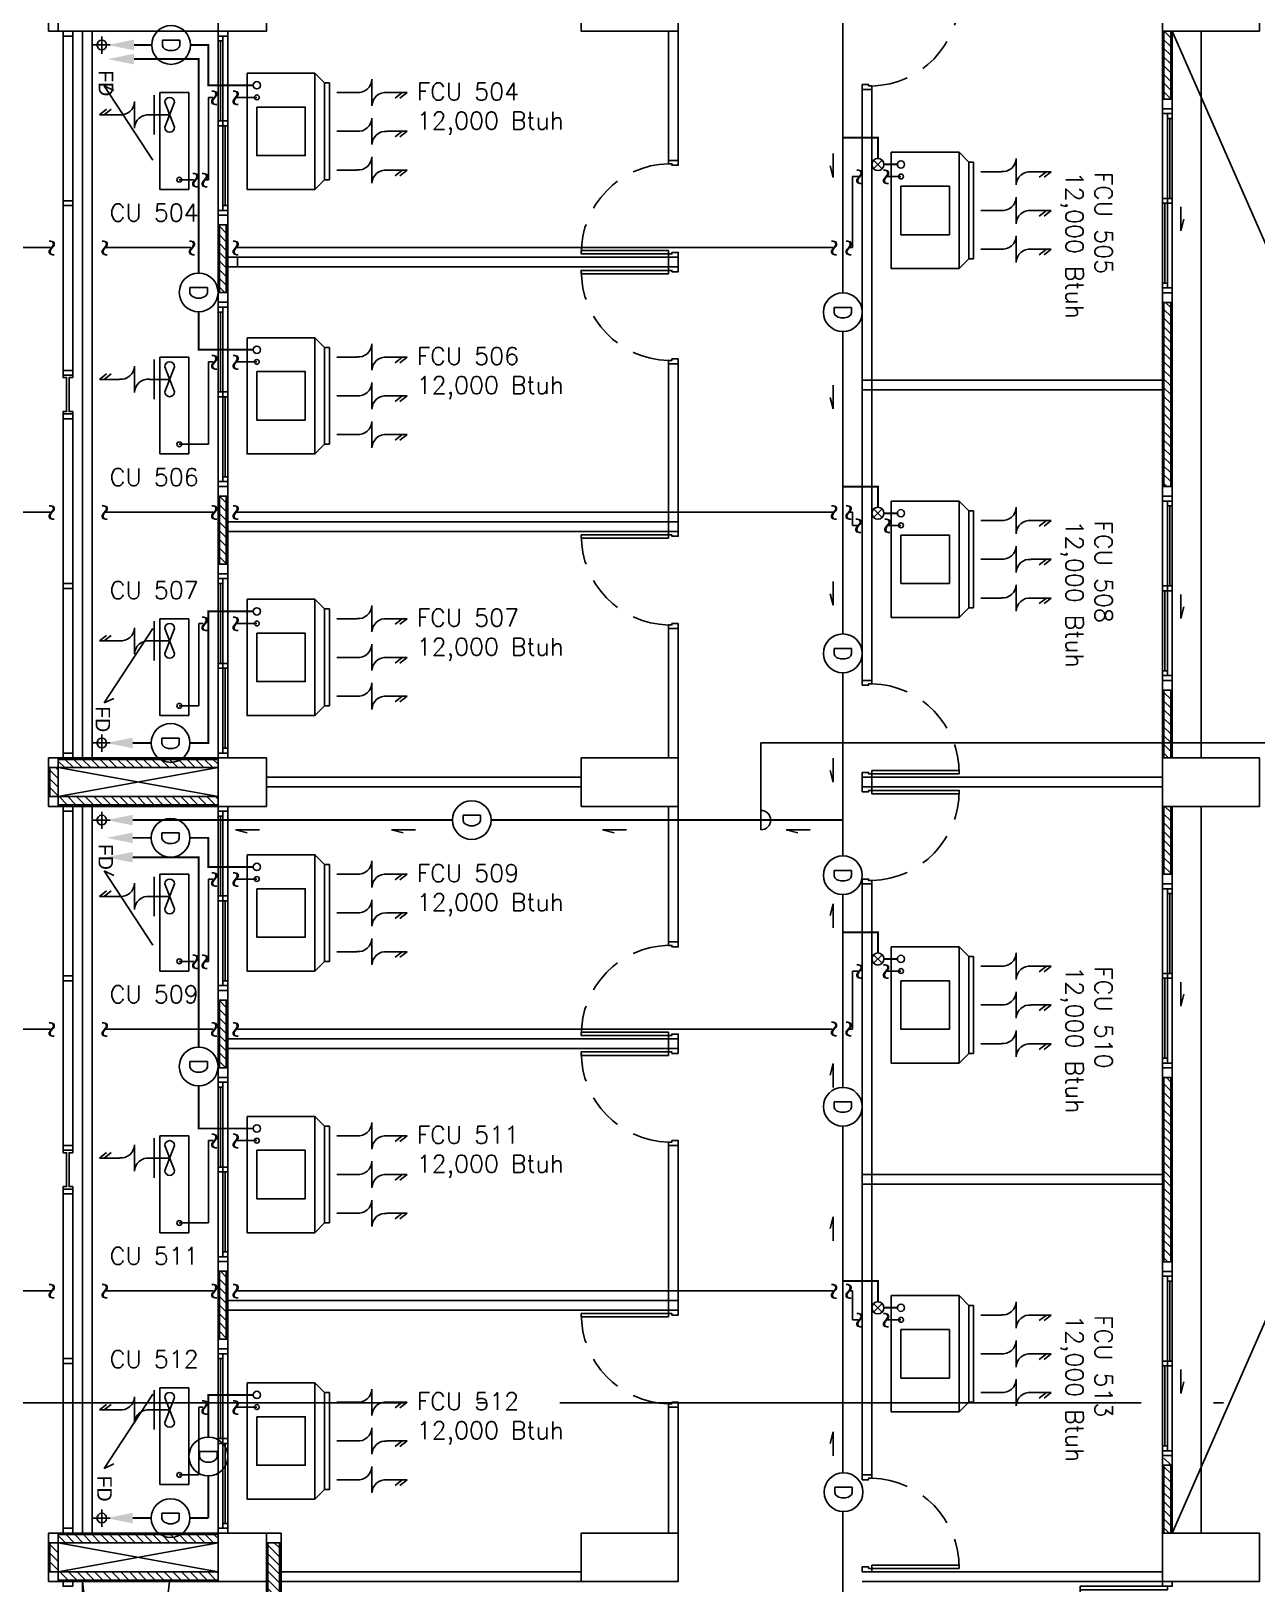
# Model space of a CAD drawing. Header units: millimetres. Extents: x -398 to 816, y -1 to 208.
# Drawn here: x 513 to 525.65, y 144.31 to 160.34 of the extents above; entities that cross this region are included whole.
import ezdxf
from ezdxf.enums import TextEntityAlignment as Align

# ---------------------------------------------------------------- set-up
doc = ezdxf.new("R2010")
doc.units = ezdxf.units.MM
doc.linetypes.add('ACAD_ISO04W100', pattern=[30, 24, -3, 0, -3])
doc.linetypes.add('DASHED', pattern=[0.75, 0.5, -0.25])
for name, color, linetype in [('AA_Column', 5, 'Continuous'), ('AA_Door', 3, 'Continuous'), ('AA_FD', 6, 'Continuous'), ('AA_Floor', 31, 'Continuous'), ('AA_Hatch', 8, 'Continuous'), ('AA_Wall', 1, 'Continuous'), ('AA_Window', 4, 'Continuous'), ('AC DRAIN', 240, 'Continuous'), ('AC FCU', 221, 'Continuous'), ('AC LINE', 171, 'Continuous')]:
    doc.layers.add(name, color=color, linetype=linetype)
doc.styles.add('Romand', font='romand.shx')
doc.styles.add('Romans', font='romans.shx')
doc.styles.add('style2', font='vit-s.shx', dxfattribs={"height": 3.2})
pattern_1 = [(315, (23.87015, 1262.65468), (0.0449012806, 0.0449012806), [])]

# ---------------------------------------------------------------- blocks, each defined once
blk = doc.blocks.new('door_90')
at = {"layer": 'AA_Door', "color": 9}
blk.add_lwpolyline([(0.07, 0.1), (0.07, 1), (0.035, 1), (0.035, 0.1)], close=True, dxfattribs=at)
for points in [[(0, 0), (0, 0.1), (0.035, 0.1), (0.035, 0.065), (0.05, 0.065), (0.05, 0), (0, 0)], [(1, 0), (1, 0.1), (0.965, 0.1), (0.965, 0.065), (0.95, 0.065), (0.95, 0), (1, 0)]]:
    blk.add_lwpolyline(points, dxfattribs=at)
at = {"layer": 'AA_Door', "color": 9, "linetype": 'DASHED', "ltscale": 0.75}
blk.add_arc((0.043, 0.077), 0.923, 1.5795, 90.5293, dxfattribs=at)
blk = doc.blocks.new('door_180s')
at = {"layer": 'AA_Door', "color": 9}
for points in [[(-0.1, 1.9), (0, 1.9), (0, 1.85), (-0.1, 1.85)], [(-0.05, 1.815), (0.85, 1.815), (0.85, 1.85), (-0.05, 1.85)], [(-0.05, 0.085), (-0.95, 0.085), (-0.95, 0.05), (-0.05, 0.05)], [(-0.1, 0.05), (0, 0.05), (0, 0), (-0.1, 0)]]:
    blk.add_lwpolyline(points, close=True, dxfattribs=at)
at = {"layer": 'AA_Door', "color": 9, "linetype": 'DASHED', "ltscale": 0.75}
for centre, start, end in [((-0.027, 1.826), 268.4655, 0.5022), ((-0.073, 0.074), 88.4655, 180.5022)]:
    blk.add_arc(centre, 0.877, start, end, dxfattribs=at)
blk = doc.blocks.new('c')
at = {"layer": 'AA_Column', "color": 9}
blk.add_lwpolyline([(0.25, -0.5), (0.25, -0.5), (0.25, 0.5), (-0.25, 0.5), (-0.25, -0.5), (-0.25, -0.5), (-0.25, -0.5), (0.25, -0.5)], close=True, dxfattribs=at)
blk = doc.blocks.new('AC')
at = {"layer": 'AC FCU', "color": 8}
for p, q in [((-0.4, 1.651), (-0.342, 1.578)), ((-0.4, 1.444), (-0.4, 1.651)), ((0, 1.444), (0, 1.651)), ((0, 1.651), (0.058, 1.578)), ((0.4, 1.651), (0.458, 1.578)), ((0.4, 1.444), (0.4, 1.651)), ((-0.4, 1.601), (-0.342, 1.528)), ((0, 1.601), (0.058, 1.528)), ((0.4, 1.601), (0.458, 1.528)), ((-0.264, 1.289), (-0.536, 1.289)), ((0.136, 1.289), (-0.136, 1.289)), ((0.536, 1.289), (0.264, 1.289)), ((-0.4, 1.134), (-0.4, 0.926)), ((0, 1.134), (0, 0.926)), ((0.4, 1.134), (0.4, 0.926))]:
    blk.add_line(p, q, dxfattribs=at)
at = {"layer": 'AC FCU'}
for p, q in [((-0.5, 0.8), (-0.5, 0.85)), ((-0.5, 0.85), (0.5, 0.85)), ((0.5, 0.8), (0.5, 0.85)), ((-0.5, 0.8), (-0.6, 0.7)), ((-0.5, 0.8), (0.5, 0.8)), ((0.5, 0.8), (0.6, 0.7))]:
    blk.add_line(p, q, dxfattribs=at)
blk.add_lwpolyline([(-0.6, 0), (0.6, 0), (0.6, 0.7), (-0.6, 0.7)], close=True, dxfattribs=at)
at = {"layer": 'AC FCU', "color": 8}
blk.add_lwpolyline([(-0.25, 0.1), (-0.25, 0.6), (0.25, 0.6), (0.25, 0.1)], close=True, dxfattribs=at)
at = {"layer": 'AC FCU'}
blk.add_circle((-0.35, 0.1), 0.025, dxfattribs=at)
at = {"layer": 'AC FCU', "color": 8}
for centre, start, end in [((-0.26, 1.429), 173.9498, 268.5513), ((0.14, 1.429), 173.9498, 268.5513), ((0.54, 1.429), 173.9498, 268.5513), ((-0.54, 1.148), 353.9498, 88.5513), ((-0.14, 1.148), 353.9498, 88.5513), ((0.26, 1.148), 353.9498, 88.5513)]:
    blk.add_arc(centre, 0.14, start, end, dxfattribs=at)
blk = doc.blocks.new('ACC1')
at = {"layer": 'AC FCU'}
for p, q in [((0, 0.5), (-0.3, 0.5)), ((-0.3, 0.5), (-0.3, -0.5)), ((0, -0.5), (0, 0.5)), ((-0.3, -0.5), (0, -0.5))]:
    blk.add_line(p, q, dxfattribs=at)
at = {"layer": 'AC FCU', "color": 8}
for p, q in [((-0.925, 0.27), (-0.852, 0.328)), ((-0.875, 0.27), (-0.802, 0.328)), ((-0.562, 0.407), (-0.562, 0.134)), ((-0.36, 0.474), (-0.36, 0.067)), ((-0.718, 0.27), (-0.925, 0.27)), ((-0.407, 0.27), (-0.2, 0.27))]:
    blk.add_line(p, q, dxfattribs=at)
at = {"layer": 'AC FCU'}
blk.add_lwpolyline([(-0.25, 0.4, -1), (-0.15, 0.4), (-0.25, 0.141, 1), (-0.15, 0.141), (-0.25, 0.4)], format="xyb", dxfattribs=at)
blk.add_circle((-0.1, -0.4), 0.025, dxfattribs=at)
at = {"layer": 'AC FCU', "color": 8}
for centre, start, end in [((-0.703, 0.41), 263.9498, 358.5513), ((-0.422, 0.131), 83.9498, 178.5513)]:
    blk.add_arc(centre, 0.14, start, end, dxfattribs=at)
blk = doc.blocks.new('DOWN')
at = {"layer": 'AC DRAIN'}
for p, q in [((-0.044, -0.044), (0.044, 0.044)), ((0.044, -0.044), (-0.044, 0.044))]:
    blk.add_line(p, q, dxfattribs=at)
blk.add_circle((0, 0), 0.0625, dxfattribs=at)
blk = doc.blocks.new('POINT_Drain')
at = {"layer": 'Defpoints'}
blk.add_circle((0, 0), 0.2, dxfattribs=at)
at = {"layer": 'AC DRAIN', "insert": (0, 0), "char_height": 0.18, "width": 0.25231, "attachment_point": 5, "style": 'Romans'}
blk.add_mtext('D', dxfattribs=at)

msp = doc.modelspace()

# ---------------------------------------------------------------- hatches: boundary and pattern name
at = {"layer": 'AA_Hatch'}
h = msp.add_hatch(dxfattribs=at)
h.set_pattern_fill('ANSI31', color=256, scale=0.02, angle=270, style=0)
h.set_pattern_definition(pattern_1)
h.paths.add_polyline_path([(524.691, 159.635), (524.761, 159.635), (524.761, 160.335), (524.691, 160.335)])
h = msp.add_hatch(dxfattribs=at)
h.set_pattern_fill('ANSI31', color=256, scale=0.02, angle=270, style=0)
h.set_pattern_definition(pattern_1)
h.paths.add_polyline_path([(515.011, 157.637), (515.011, 158.335), (514.941, 158.335), (514.941, 157.637)])
h = msp.add_hatch(dxfattribs=at)
h.set_pattern_fill('ANSI31', color=256, scale=0.02, angle=270, style=0)
h.set_pattern_definition(pattern_1)
h.paths.add_polyline_path([(524.761, 157.535), (524.691, 157.535), (524.691, 155.635), (524.761, 155.635)])
h = msp.add_hatch(dxfattribs=at)
h.set_pattern_fill('ANSI31', color=256, scale=0.02, angle=270, style=0)
h.set_pattern_definition(pattern_1)
h.paths.add_polyline_path([(515.011, 155.537), (514.941, 155.537), (514.941, 154.835), (515.011, 154.835)])
h = msp.add_hatch(dxfattribs=at)
h.set_pattern_fill('ANSI31', color=256, scale=0.02, angle=270, style=0)
h.set_pattern_definition(pattern_1)
h.paths.add_polyline_path([(524.761, 152.835), (524.761, 153.535), (524.691, 153.535), (524.691, 152.835)])
h.paths.add_polyline_path([(524.761, 151.635), (524.761, 152.335), (524.691, 152.335), (524.691, 151.635)])
h = msp.add_hatch(dxfattribs=at)
h.set_pattern_fill('ANSI31', color=256, scale=0.02, angle=270, style=0)
h.set_pattern_definition(pattern_1)
h.paths.add_polyline_path([(514.926, 152.735), (514.926, 152.82), (513.276, 152.82), (513.276, 152.735)])
h.paths.add_polyline_path([(514.926, 152.35), (514.926, 152.435), (513.276, 152.435), (513.276, 152.35)])
h.paths.add_polyline_path([(513.276, 152.585), (513.276, 152.735), (513.191, 152.735), (513.191, 152.585)])
h.paths.add_polyline_path([(513.276, 152.435), (513.276, 152.585), (513.191, 152.585), (513.191, 152.435)])
h = msp.add_hatch(dxfattribs=at)
h.set_pattern_fill('ANSI31', color=256, scale=0.02, angle=270, style=0)
h.set_pattern_definition(pattern_1)
h.paths.add_polyline_path([(515.011, 149.637), (515.011, 150.335), (514.941, 150.335), (514.941, 149.637)])
h = msp.add_hatch(dxfattribs=at)
h.set_pattern_fill('ANSI31', color=256, scale=0.02, angle=270, style=0)
h.set_pattern_definition(pattern_1)
h.paths.add_polyline_path([(524.761, 147.635), (524.761, 149.236), (524.691, 149.236), (524.691, 147.635)])
h.paths.add_polyline_path([(524.761, 149.236), (524.761, 149.535), (524.691, 149.535), (524.691, 149.236)])
h = msp.add_hatch(dxfattribs=at)
h.set_pattern_fill('ANSI31', color=256, scale=0.02, angle=270, style=0)
h.set_pattern_definition(pattern_1)
h.paths.add_polyline_path([(514.941, 146.835), (515.011, 146.835), (515.011, 147.537), (514.941, 147.537)])
h = msp.add_hatch(dxfattribs=at)
h.set_pattern_fill('ANSI31', color=256, scale=0.02, angle=270, style=0)
h.set_pattern_definition(pattern_1)
h.paths.add_polyline_path([(524.761, 144.835), (524.761, 145.635), (524.691, 145.635), (524.691, 144.835)])
h = msp.add_hatch(dxfattribs=at)
h.set_pattern_fill('ANSI31', color=256, scale=0.02, angle=270, style=0)
h.set_pattern_definition(pattern_1)
h.paths.add_polyline_path([(514.926, 144.735), (514.926, 144.82), (513.276, 144.82), (513.276, 144.735)])
h.paths.add_polyline_path([(514.926, 144.35), (514.926, 144.435), (513.276, 144.435), (513.276, 144.35)])
h.paths.add_polyline_path([(513.276, 144.435), (513.276, 144.735), (513.191, 144.735), (513.191, 144.435)])
h = msp.add_hatch(dxfattribs=at)
h.set_pattern_fill('ANSI31', color=256, scale=0.02, angle=270, style=0)
h.set_pattern_definition(pattern_1)
h.paths.add_polyline_path([(515.561, 137.935), (515.561, 144.735), (515.441, 144.735), (515.441, 137.935)])
h.paths.add_polyline_path([(515.561, 136.335), (515.561, 136.735), (515.441, 136.735), (515.441, 136.335)])
h.paths.add_polyline_path([(514.926, 136.735), (514.926, 136.82), (513.276, 136.82), (513.276, 136.735)])
h.paths.add_polyline_path([(513.276, 136.435), (513.276, 136.735), (513.191, 136.735), (513.191, 136.435)])

# ---------------------------------------------------------------- linework, layer by layer
at = {"layer": 'AA_Column'}
for points in [[(515.426, 160.835), (515.426, 160.335), (514.926, 160.335), (514.926, 160.835)], [(518.676, 160.835), (518.676, 160.335), (519.676, 160.335), (519.676, 160.835)], [(515.426, 152.835), (515.426, 152.335), (514.926, 152.335), (514.926, 152.835)], [(518.676, 152.835), (518.676, 152.335), (519.676, 152.335), (519.676, 152.835)], [(515.426, 144.835), (515.426, 144.335), (514.926, 144.335), (514.926, 144.835)], [(518.676, 144.835), (518.676, 144.335), (519.676, 144.335), (519.676, 144.835)]]:
    msp.add_lwpolyline(points, close=True, dxfattribs=at)
at = {"layer": 'AA_FD', "color": 6}
for p, q in [((513.726, 160.28), (513.726, 160.102)), ((513.812, 160.193), (513.634, 160.193)), ((513.726, 160.193), (513.726, 160.255)), ((513.726, 160.193), (513.787, 160.193)), ((514.253, 159.003), (513.749, 159.77)), ((513.749, 159.77), (513.85, 159.723)), ((514.253, 154.169), (513.749, 153.402)), ((513.749, 153.402), (513.85, 153.449)), ((513.726, 153.077), (513.726, 152.898)), ((513.812, 152.989), (513.634, 152.989)), ((513.726, 152.989), (513.726, 153.052)), ((513.726, 152.989), (513.787, 152.989)), ((513.726, 152.28), (513.726, 152.102)), ((513.812, 152.193), (513.634, 152.193)), ((513.726, 152.193), (513.726, 152.255)), ((513.726, 152.193), (513.787, 152.193)), ((514.253, 150.903), (513.749, 151.67)), ((513.749, 151.67), (513.85, 151.623)), ((514.253, 146.269), (513.749, 145.502)), ((513.749, 145.502), (513.85, 145.549)), ((513.726, 145.077), (513.726, 144.898)), ((513.726, 144.989), (513.726, 145.052)), ((513.812, 144.989), (513.634, 144.989)), ((513.726, 144.989), (513.787, 144.989))]:
    msp.add_line(p, q, dxfattribs=at)
for centre in [(513.726, 160.193), (513.726, 152.989), (513.726, 152.193), (513.726, 144.989)]:
    msp.add_circle(centre, 0.05, dxfattribs=at)
at = {"layer": 'AA_Floor'}
for p, q in [((513.526, 160.335), (513.526, 152.835)), ((513.526, 152.335), (513.526, 144.835))]:
    msp.add_line(p, q, dxfattribs=at)
at = {"layer": 'AA_Floor', "color": 9}
for p, q in [((513.626, 160.335), (513.626, 152.835)), ((513.626, 152.335), (513.626, 144.835)), ((513.526, 144.335), (513.526, 136.835))]:
    msp.add_line(p, q, dxfattribs=at)
at = {"layer": 'AA_Floor', "color": 8}
for p, q in [((531.576, 160.335), (524.776, 144.835)), ((524.776, 160.335), (531.576, 144.835)), ((525.076, 160.335), (525.076, 152.835)), ((525.076, 152.335), (525.076, 144.835)), ((514.426, 136.82), (513.526, 144.335)), ((514.426, 144.335), (513.526, 136.835))]:
    msp.add_line(p, q, dxfattribs=at)
at = {"layer": 'AA_Wall'}
for p, q in [((514.926, 160.335), (513.276, 160.335)), ((519.576, 160.335), (519.576, 158.967)), ((519.676, 160.335), (519.676, 158.952)), ((524.676, 160.335), (524.676, 159.535)), ((524.776, 160.335), (524.776, 159.535)), ((521.576, 159.785), (521.576, 153.585)), ((521.676, 159.77), (521.676, 153.6)), ((514.926, 158.435), (514.926, 157.537)), ((515.026, 158.435), (515.026, 157.537)), ((519.576, 158.037), (519.576, 157.867)), ((519.676, 158.052), (519.676, 157.852)), ((515.026, 158.002), (519.576, 158.002)), ((515.026, 157.902), (519.576, 157.902)), ((524.676, 157.635), (524.676, 155.535)), ((524.776, 157.635), (524.776, 155.535)), ((519.576, 156.937), (519.576, 155.137)), ((519.676, 156.952), (519.676, 155.122)), ((521.576, 156.735), (524.676, 156.735)), ((521.576, 156.635), (524.676, 156.635)), ((514.926, 155.637), (514.926, 154.735)), ((515.026, 155.637), (515.026, 154.735)), ((515.026, 155.272), (519.676, 155.272)), ((515.026, 155.172), (519.676, 155.172)), ((519.576, 154.207), (519.576, 152.835)), ((519.676, 154.222), (519.676, 152.835)), ((524.676, 153.63), (524.676, 152.835)), ((524.776, 153.635), (524.776, 152.835)), ((514.926, 152.835), (513.276, 152.835)), ((513.176, 152.435), (513.176, 152.735)), ((513.276, 152.435), (513.276, 152.735)), ((514.926, 152.735), (513.276, 152.735)), ((518.676, 152.635), (515.426, 152.635)), ((521.576, 152.685), (521.576, 152.485)), ((524.676, 152.635), (521.576, 152.635)), ((521.676, 152.67), (521.676, 152.5)), ((514.926, 152.435), (513.276, 152.435)), ((518.676, 152.535), (515.426, 152.535)), ((524.676, 152.535), (521.576, 152.535)), ((514.926, 152.335), (513.276, 152.335)), ((519.576, 152.335), (519.576, 150.935)), ((519.676, 152.335), (519.676, 150.935)), ((524.676, 152.335), (524.676, 151.535)), ((524.776, 152.335), (524.776, 151.535)), ((521.576, 151.585), (521.576, 145.385)), ((521.676, 151.57), (521.676, 145.4)), ((514.926, 150.435), (514.926, 149.537)), ((515.026, 150.435), (515.026, 149.537)), ((515.026, 149.935), (519.576, 149.935)), ((519.576, 149.97), (519.576, 149.8)), ((519.676, 149.985), (519.676, 149.785)), ((515.026, 149.835), (519.576, 149.835)), ((524.676, 149.635), (524.676, 147.535)), ((524.776, 149.635), (524.776, 147.535)), ((519.576, 148.87), (519.576, 147.137)), ((519.676, 148.885), (519.676, 147.135)), ((521.576, 148.535), (524.676, 148.535)), ((521.576, 148.435), (524.676, 148.435)), ((514.926, 147.637), (514.926, 146.735)), ((515.026, 147.637), (515.026, 146.735)), ((515.026, 147.235), (519.676, 147.235)), ((515.026, 147.135), (519.676, 147.135)), ((519.576, 146.17), (519.576, 144.835)), ((519.676, 146.185), (519.676, 144.835)), ((524.676, 145.63), (524.676, 144.835)), ((524.776, 145.635), (524.776, 144.835)), ((513.176, 144.435), (513.176, 144.735)), ((514.926, 144.835), (513.276, 144.835)), ((514.926, 144.835), (513.276, 144.835)), ((514.926, 144.835), (513.276, 144.835)), ((513.276, 144.435), (513.276, 144.735)), ((514.926, 144.735), (513.276, 144.735)), ((514.926, 144.735), (513.276, 144.735)), ((514.926, 144.735), (513.276, 144.735)), ((515.426, 144.835), (515.576, 144.835)), ((515.426, 144.835), (515.426, 137.935)), ((515.426, 144.835), (515.426, 137.935)), ((515.576, 144.835), (515.576, 137.935)), ((514.926, 144.435), (513.276, 144.435)), ((518.676, 144.435), (515.576, 144.435)), ((524.676, 144.435), (521.576, 144.435)), ((514.926, 144.335), (513.276, 144.335)), ((518.676, 144.335), (515.576, 144.335)), ((524.676, 144.335), (521.576, 144.335))]:
    msp.add_line(p, q, dxfattribs=at)
at = {"layer": 'AA_Wall', "color": 3}
for p, q in [((513.326, 160.285), (513.326, 156.835)), ((513.426, 160.285), (513.426, 156.835)), ((513.326, 152.885), (513.326, 156.335)), ((513.426, 152.885), (513.426, 156.335)), ((513.326, 152.285), (513.326, 148.835)), ((513.426, 152.285), (513.426, 148.835)), ((513.326, 144.885), (513.326, 148.335)), ((513.426, 144.885), (513.426, 148.335))]:
    msp.add_line(p, q, dxfattribs=at)
at = {"layer": 'AA_Wall', "color": 8}
for p, q in [((524.691, 160.335), (524.691, 159.635)), ((524.761, 160.335), (524.761, 159.635)), ((514.941, 158.335), (514.941, 157.637)), ((515.011, 158.335), (515.011, 157.637)), ((524.691, 157.535), (524.691, 155.635)), ((524.761, 157.535), (524.761, 155.635)), ((514.941, 155.537), (514.941, 154.835)), ((515.011, 155.537), (515.011, 154.835)), ((524.691, 153.535), (524.691, 152.835)), ((524.761, 153.535), (524.761, 152.835)), ((514.926, 152.82), (513.276, 152.82)), ((513.191, 152.435), (513.191, 152.735)), ((514.926, 152.435), (513.276, 152.735)), ((514.926, 152.735), (513.276, 152.435)), ((514.926, 152.35), (513.276, 152.35)), ((524.691, 152.335), (524.691, 151.635)), ((524.761, 152.335), (524.761, 151.635)), ((514.941, 150.335), (514.941, 149.637)), ((515.011, 150.335), (515.011, 149.637)), ((524.691, 149.535), (524.691, 147.635)), ((524.761, 149.535), (524.761, 147.635)), ((514.941, 147.537), (514.941, 146.835)), ((515.011, 147.537), (515.011, 146.835)), ((524.691, 145.535), (524.691, 144.835)), ((524.761, 145.535), (524.761, 144.835)), ((513.191, 144.435), (513.191, 144.735)), ((514.926, 144.82), (513.276, 144.82)), ((514.926, 144.735), (513.276, 144.435)), ((514.926, 144.435), (513.276, 144.735)), ((515.441, 144.735), (515.441, 137.935)), ((515.561, 144.735), (515.561, 137.935)), ((514.926, 144.35), (513.276, 144.35))]:
    msp.add_line(p, q, dxfattribs=at)
at = {"layer": 'AA_Wall', "color": 2}
for p, q in [((513.326, 158.535), (513.426, 158.535)), ((513.326, 154.635), (513.426, 154.635)), ((513.326, 150.535), (513.426, 150.535)), ((513.326, 146.635), (513.426, 146.635))]:
    msp.add_line(p, q, dxfattribs=at)
at = {"layer": 'AA_Wall'}
for points in [[(513.176, 160.335), (513.176, 160.435), (513.276, 160.435), (513.276, 160.335)], [(524.776, 159.635), (524.776, 159.535), (524.676, 159.535), (524.676, 159.635)], [(515.026, 158.435), (515.026, 158.335), (514.926, 158.335), (514.926, 158.435)], [(515.126, 157.902), (515.126, 158.002), (515.026, 158.002), (515.026, 157.902)], [(515.026, 157.537), (515.026, 157.637), (514.926, 157.637), (514.926, 157.537)], [(524.776, 157.635), (524.776, 157.535), (524.676, 157.535), (524.676, 157.635)], [(515.026, 155.637), (515.026, 155.537), (514.926, 155.537), (514.926, 155.637)], [(524.776, 155.635), (524.776, 155.535), (524.676, 155.535), (524.676, 155.635)], [(515.026, 154.835), (515.026, 154.735), (514.926, 154.735), (514.926, 154.835)], [(524.776, 153.635), (524.776, 153.535), (524.676, 153.535), (524.676, 153.635)], [(513.176, 152.735), (513.176, 152.835), (513.276, 152.835), (513.276, 152.735)], [(513.176, 152.335), (513.176, 152.435), (513.276, 152.435), (513.276, 152.335)], [(524.776, 151.635), (524.776, 151.535), (524.676, 151.535), (524.676, 151.635)], [(515.026, 150.435), (515.026, 150.335), (514.926, 150.335), (514.926, 150.435)], [(515.026, 149.637), (515.026, 149.537), (514.926, 149.537), (514.926, 149.637)], [(524.776, 149.635), (524.776, 149.535), (524.676, 149.535), (524.676, 149.635)], [(515.026, 147.637), (515.026, 147.537), (514.926, 147.537), (514.926, 147.637)], [(524.776, 147.635), (524.776, 147.535), (524.676, 147.535), (524.676, 147.635)], [(515.026, 146.835), (515.026, 146.735), (514.926, 146.735), (514.926, 146.835)], [(524.776, 145.635), (524.776, 145.535), (524.676, 145.535), (524.676, 145.635)], [(513.276, 144.835), (513.276, 144.735), (513.176, 144.735), (513.176, 144.835)], [(513.276, 144.835), (513.276, 144.735), (513.176, 144.735), (513.176, 144.835)], [(513.176, 144.735), (513.176, 144.835), (513.276, 144.835), (513.276, 144.735)], [(513.276, 144.835), (513.276, 144.735), (513.176, 144.735), (513.176, 144.835)], [(515.576, 144.835), (515.576, 144.735), (515.426, 144.735), (515.426, 144.835)], [(513.176, 144.335), (513.176, 144.435), (513.276, 144.435), (513.276, 144.335)]]:
    msp.add_lwpolyline(points, close=True, dxfattribs=at)
at = {"layer": 'AA_Window', "color": 8}
for p, q in [((514.926, 160.285), (514.926, 158.43)), ((514.976, 160.285), (514.976, 158.485)), ((515.026, 160.285), (515.026, 158.435)), ((524.676, 159.485), (524.676, 157.63)), ((524.726, 157.685), (524.726, 159.485)), ((524.776, 159.485), (524.776, 157.63)), ((524.726, 158.56), (524.776, 158.56)), ((524.865, 158.274), (524.865, 158.522)), ((524.865, 158.274), (524.897, 158.395)), ((514.926, 157.487), (514.926, 155.632)), ((514.976, 157.487), (514.976, 155.687)), ((515.026, 157.487), (515.026, 155.632)), ((524.676, 155.485), (524.676, 153.63)), ((524.726, 153.685), (524.726, 155.485)), ((524.776, 155.485), (524.776, 153.63)), ((514.926, 154.685), (514.926, 152.885)), ((514.976, 154.685), (514.976, 152.885)), ((515.026, 154.685), (515.026, 152.885)), ((524.726, 154.56), (524.776, 154.56)), ((524.865, 154.274), (524.865, 154.522)), ((524.865, 154.274), (524.897, 154.395)), ((514.926, 152.285), (514.926, 150.43)), ((514.976, 152.285), (514.976, 150.485)), ((515.026, 152.285), (515.026, 150.435)), ((524.676, 151.485), (524.676, 149.63)), ((524.726, 149.685), (524.726, 151.485)), ((524.776, 151.485), (524.776, 149.63)), ((524.726, 150.56), (524.776, 150.56)), ((524.865, 150.274), (524.865, 150.522)), ((524.865, 150.274), (524.897, 150.395)), ((514.926, 149.487), (514.926, 147.632)), ((514.976, 149.487), (514.976, 147.687)), ((515.026, 149.487), (515.026, 147.632)), ((524.676, 147.485), (524.676, 145.63)), ((524.726, 145.685), (524.726, 147.485)), ((524.776, 147.485), (524.776, 145.63)), ((514.926, 146.685), (514.926, 144.885)), ((514.976, 146.685), (514.976, 144.885)), ((515.026, 146.685), (515.026, 144.885)), ((524.726, 146.56), (524.776, 146.56)), ((524.865, 146.274), (524.865, 146.522)), ((524.865, 146.274), (524.897, 146.395))]:
    msp.add_line(p, q, dxfattribs=at)
at = {"layer": 'AA_Window'}
for p, q in [((514.951, 159.41), (514.951, 160.235)), ((515.001, 159.36), (515.001, 158.535)), ((524.751, 158.61), (524.751, 159.435)), ((524.701, 158.56), (524.701, 157.735)), ((514.951, 156.612), (514.951, 157.437)), ((515.001, 156.562), (515.001, 155.737)), ((524.751, 154.61), (524.751, 155.435)), ((514.951, 153.81), (514.951, 154.635)), ((524.701, 154.56), (524.701, 153.735)), ((515.001, 153.76), (515.001, 152.935)), ((514.951, 151.41), (514.951, 152.235)), ((515.001, 151.36), (515.001, 150.535)), ((524.751, 150.61), (524.751, 151.435)), ((524.701, 150.56), (524.701, 149.735)), ((514.951, 148.612), (514.951, 149.437)), ((515.001, 148.562), (515.001, 147.737)), ((524.751, 146.61), (524.751, 147.435)), ((514.951, 145.81), (514.951, 146.635)), ((524.701, 146.56), (524.701, 145.735)), ((515.001, 145.76), (515.001, 144.935))]:
    msp.add_line(p, q, dxfattribs=at)
at = {"layer": 'AA_Window', "color": 2}
for points in [[(513.426, 160.335), (513.326, 160.335), (513.326, 160.285), (513.426, 160.285)], [(515.026, 160.335), (514.926, 160.335), (514.926, 160.285), (515.026, 160.285)], [(524.776, 159.535), (524.676, 159.535), (524.676, 159.485), (524.776, 159.485)], [(513.426, 158.585), (513.326, 158.585), (513.326, 158.535), (513.426, 158.535)], [(515.026, 158.485), (514.926, 158.485), (514.926, 158.435), (515.026, 158.435)], [(524.776, 157.685), (524.676, 157.685), (524.676, 157.635), (524.776, 157.635)], [(515.026, 157.537), (514.926, 157.537), (514.926, 157.487), (515.026, 157.487)], [(513.426, 156.835), (513.326, 156.835), (513.326, 156.785), (513.426, 156.785)], [(513.426, 156.785), (513.326, 156.785), (513.326, 156.76), (513.363, 156.76), (513.363, 156.41), (513.326, 156.41), (513.326, 156.385), (513.426, 156.385), (513.426, 156.41), (513.388, 156.41), (513.388, 156.76), (513.426, 156.76)], [(513.426, 156.385), (513.326, 156.385), (513.326, 156.335), (513.426, 156.335)], [(515.026, 155.687), (514.926, 155.687), (514.926, 155.637), (515.026, 155.637)], [(524.776, 155.535), (524.676, 155.535), (524.676, 155.485), (524.776, 155.485)], [(515.026, 154.735), (514.926, 154.735), (514.926, 154.685), (515.026, 154.685)], [(513.426, 154.585), (513.326, 154.585), (513.326, 154.635), (513.426, 154.635)], [(524.776, 153.685), (524.676, 153.685), (524.676, 153.635), (524.776, 153.635)], [(513.426, 152.835), (513.326, 152.835), (513.326, 152.885), (513.426, 152.885)], [(515.026, 152.885), (514.926, 152.885), (514.926, 152.835), (515.026, 152.835)], [(513.426, 152.335), (513.326, 152.335), (513.326, 152.285), (513.426, 152.285)], [(515.026, 152.335), (514.926, 152.335), (514.926, 152.285), (515.026, 152.285)], [(524.776, 151.535), (524.676, 151.535), (524.676, 151.485), (524.776, 151.485)], [(513.426, 150.585), (513.326, 150.585), (513.326, 150.535), (513.426, 150.535)], [(515.026, 150.485), (514.926, 150.485), (514.926, 150.435), (515.026, 150.435)], [(515.026, 149.537), (514.926, 149.537), (514.926, 149.487), (515.026, 149.487)], [(524.776, 149.685), (524.676, 149.685), (524.676, 149.635), (524.776, 149.635)], [(513.426, 148.835), (513.326, 148.835), (513.326, 148.785), (513.426, 148.785)], [(513.426, 148.785), (513.326, 148.785), (513.326, 148.76), (513.363, 148.76), (513.363, 148.41), (513.326, 148.41), (513.326, 148.385), (513.426, 148.385), (513.426, 148.41), (513.388, 148.41), (513.388, 148.76), (513.426, 148.76)], [(513.426, 148.385), (513.326, 148.385), (513.326, 148.335), (513.426, 148.335)], [(515.026, 147.687), (514.926, 147.687), (514.926, 147.637), (515.026, 147.637)], [(524.776, 147.535), (524.676, 147.535), (524.676, 147.485), (524.776, 147.485)], [(515.026, 146.735), (514.926, 146.735), (514.926, 146.685), (515.026, 146.685)], [(513.426, 146.585), (513.326, 146.585), (513.326, 146.635), (513.426, 146.635)], [(524.776, 145.685), (524.676, 145.685), (524.676, 145.635), (524.776, 145.635)], [(513.426, 144.835), (513.326, 144.835), (513.326, 144.885), (513.426, 144.885)], [(515.026, 144.885), (514.926, 144.885), (514.926, 144.835), (515.026, 144.835)], [(513.426, 144.335), (513.326, 144.335), (513.326, 144.285), (513.426, 144.285)]]:
    msp.add_lwpolyline(points, close=True, dxfattribs=at)
at = {"layer": 'AA_Window'}
for points in [[(514.976, 160.235), (514.926, 160.235), (514.926, 160.285), (514.976, 160.285)], [(524.776, 159.435), (524.726, 159.435), (524.726, 159.485), (524.776, 159.485)], [(514.976, 159.36), (514.926, 159.36), (514.926, 159.41), (514.976, 159.41)], [(515.026, 159.36), (514.976, 159.36), (514.976, 159.41), (515.026, 159.41)], [(515.026, 158.535), (514.976, 158.535), (514.976, 158.485), (515.026, 158.485)], [(524.726, 158.61), (524.676, 158.61), (524.676, 158.56), (524.726, 158.56)], [(524.776, 158.61), (524.726, 158.61), (524.726, 158.56), (524.776, 158.56)], [(524.726, 157.735), (524.676, 157.735), (524.676, 157.685), (524.726, 157.685)], [(514.976, 157.437), (514.926, 157.437), (514.926, 157.487), (514.976, 157.487)], [(514.976, 156.562), (514.926, 156.562), (514.926, 156.612), (514.976, 156.612)], [(515.026, 156.562), (514.976, 156.562), (514.976, 156.612), (515.026, 156.612)], [(515.026, 155.737), (514.976, 155.737), (514.976, 155.687), (515.026, 155.687)], [(524.776, 155.435), (524.726, 155.435), (524.726, 155.485), (524.776, 155.485)], [(514.976, 154.635), (514.926, 154.635), (514.926, 154.685), (514.976, 154.685)], [(524.726, 154.61), (524.676, 154.61), (524.676, 154.56), (524.726, 154.56)], [(524.776, 154.61), (524.726, 154.61), (524.726, 154.56), (524.776, 154.56)], [(514.976, 153.76), (514.926, 153.76), (514.926, 153.81), (514.976, 153.81)], [(515.026, 153.76), (514.976, 153.76), (514.976, 153.81), (515.026, 153.81)], [(524.726, 153.735), (524.676, 153.735), (524.676, 153.685), (524.726, 153.685)], [(515.026, 152.935), (514.976, 152.935), (514.976, 152.885), (515.026, 152.885)], [(514.976, 152.235), (514.926, 152.235), (514.926, 152.285), (514.976, 152.285)], [(524.776, 151.435), (524.726, 151.435), (524.726, 151.485), (524.776, 151.485)], [(514.976, 151.36), (514.926, 151.36), (514.926, 151.41), (514.976, 151.41)], [(515.026, 151.36), (514.976, 151.36), (514.976, 151.41), (515.026, 151.41)], [(515.026, 150.535), (514.976, 150.535), (514.976, 150.485), (515.026, 150.485)], [(524.726, 150.61), (524.676, 150.61), (524.676, 150.56), (524.726, 150.56)], [(524.776, 150.61), (524.726, 150.61), (524.726, 150.56), (524.776, 150.56)], [(524.726, 149.735), (524.676, 149.735), (524.676, 149.685), (524.726, 149.685)], [(514.976, 149.437), (514.926, 149.437), (514.926, 149.487), (514.976, 149.487)], [(514.976, 148.562), (514.926, 148.562), (514.926, 148.612), (514.976, 148.612)], [(515.026, 148.562), (514.976, 148.562), (514.976, 148.612), (515.026, 148.612)], [(515.026, 147.737), (514.976, 147.737), (514.976, 147.687), (515.026, 147.687)], [(524.776, 147.435), (524.726, 147.435), (524.726, 147.485), (524.776, 147.485)], [(514.976, 146.635), (514.926, 146.635), (514.926, 146.685), (514.976, 146.685)], [(524.726, 146.61), (524.676, 146.61), (524.676, 146.56), (524.726, 146.56)], [(524.776, 146.61), (524.726, 146.61), (524.726, 146.56), (524.776, 146.56)], [(514.976, 145.76), (514.926, 145.76), (514.926, 145.81), (514.976, 145.81)], [(515.026, 145.76), (514.976, 145.76), (514.976, 145.81), (515.026, 145.81)], [(524.726, 145.735), (524.676, 145.735), (524.676, 145.685), (524.726, 145.685)], [(515.026, 144.935), (514.976, 144.935), (514.976, 144.885), (515.026, 144.885)]]:
    msp.add_lwpolyline(points, close=True, dxfattribs=at)
at = {"layer": 'AC DRAIN', "color": 1}
for p, q in [((521.276, 159.074), (521.276, 158.826)), ((521.276, 158.826), (521.244, 158.947)), ((521.276, 156.683), (521.276, 156.436)), ((521.276, 156.436), (521.244, 156.556)), ((521.276, 154.41), (521.244, 154.53)), ((521.276, 154.657), (521.276, 154.41)), ((521.276, 152.832), (521.276, 152.585)), ((521.276, 152.585), (521.244, 152.705)), ((515.354, 152.093), (515.106, 152.093)), ((515.106, 152.093), (515.227, 152.06)), ((516.965, 152.093), (516.717, 152.093)), ((516.717, 152.093), (516.838, 152.06)), ((519.142, 152.093), (518.895, 152.093)), ((518.895, 152.093), (519.015, 152.06)), ((521.038, 152.093), (520.79, 152.093)), ((520.79, 152.093), (520.911, 152.06)), ((521.276, 151.329), (521.244, 151.209)), ((521.276, 151.082), (521.276, 151.329)), ((521.276, 149.68), (521.244, 149.559)), ((521.276, 149.432), (521.276, 149.68)), ((521.276, 148.1), (521.244, 147.979)), ((521.276, 147.852), (521.276, 148.1)), ((521.276, 145.879), (521.244, 145.759)), ((521.276, 145.632), (521.276, 145.879))]:
    msp.add_line(p, q, dxfattribs=at)
at = {"layer": 'AC DRAIN', "color": 2}
for p in [(520.531, 152.093), (526.531, 152.99)]:
    msp.add_line(p, (520.531, 152.99), dxfattribs=at)
at = {"layer": 'AC DRAIN', "linetype": 'DASHED', "const_width": 0.02}
for points in [[(521.376, 161.322), (521.376, 159.297)], [(521.376, 159.297), (521.376, 157.635)], [(521.738, 159.022), (521.738, 159.235), (521.376, 159.235)], [(521.376, 157.235), (521.376, 155.697)], [(521.376, 155.697), (521.376, 154.114)], [(521.738, 155.422), (521.738, 155.635), (521.376, 155.635)], [(521.376, 153.714), (521.376, 152.255)], [(521.376, 152.255), (521.376, 151.824)], [(517.345, 152.193), (514.046, 152.193)], [(521.376, 152.193), (517.745, 152.193)], [(521.376, 151.424), (521.376, 151.097)], [(521.376, 151.097), (521.376, 149.435)], [(521.738, 150.822), (521.738, 151.035), (521.376, 151.035)], [(521.376, 149.035), (521.376, 147.372)], [(521.738, 147.222), (521.738, 147.435), (521.376, 147.435)], [(521.376, 147.372), (521.376, 145.457)], [(521.376, 145.057), (521.376, 142.064)]]:
    msp.add_lwpolyline(points, dxfattribs=at)
at = {"layer": 'AC DRAIN', "const_width": 0.02}
for points in [[(514.241, 160.193), (514.057, 160.193)], [(515.288, 159.777), (514.826, 159.777), (514.826, 160.193), (514.641, 160.193)], [(514.726, 157.839), (514.726, 160.047), (514.057, 160.047)], [(521.938, 158.96), (521.801, 158.96)], [(515.288, 157.047), (514.726, 157.047), (514.726, 157.439)], [(521.938, 155.36), (521.801, 155.36)], [(515.288, 154.347), (514.826, 154.347), (514.826, 152.989), (514.636, 152.989)], [(514.236, 152.989), (514.046, 152.989)], [(514.236, 152.01), (514.046, 152.01)], [(515.288, 151.71), (514.826, 151.71), (514.826, 152.01), (514.636, 152.01)], [(514.726, 149.85), (514.726, 151.81), (514.046, 151.81)], [(521.376, 151.097), (521.376, 151.147)], [(521.938, 150.76), (521.801, 150.76)], [(515.288, 149.01), (514.726, 149.01), (514.726, 149.45)], [(521.938, 147.16), (521.801, 147.16)], [(515.288, 146.26), (514.826, 146.26), (514.826, 145.825)], [(514.826, 145.425), (514.826, 144.989)], [(514.236, 144.989), (514.046, 144.989)], [(514.826, 144.989), (514.636, 144.989)]]:
    msp.add_lwpolyline(points, dxfattribs=at)
at = {"layer": 'AC DRAIN'}
for centre in [(515.326, 159.777), (521.976, 158.96), (515.326, 157.047), (521.976, 155.36), (515.326, 154.347), (515.326, 151.71), (521.976, 150.76), (515.326, 149.01), (521.976, 147.16), (515.326, 146.26)]:
    msp.add_circle(centre, 0.0375, dxfattribs=at)
at = {"layer": 'AC DRAIN', "color": 2}
msp.add_arc((520.531, 152.193), 0.1, 270, 90, dxfattribs=at)
at = {"layer": 'AC DRAIN'}
for points in [[(514.057, 160.138), (513.787, 160.193), (514.057, 160.248)], [(514.057, 159.992), (513.787, 160.047), (514.057, 160.102)], [(514.046, 152.934), (513.776, 152.989), (514.046, 153.044)], [(514.046, 152.138), (513.776, 152.193), (514.046, 152.248)], [(514.046, 151.955), (513.776, 152.01), (514.046, 152.065)], [(514.046, 151.755), (513.776, 151.81), (514.046, 151.865)], [(514.046, 144.934), (513.776, 144.989), (514.046, 145.044)]]:
    msp.add_solid(points, dxfattribs=at)
at = {"layer": 'AC FCU', "color": 5, "linetype": 'ACAD_ISO04W100', "ltscale": 0.25}
msp.add_line((547.254, 146.178), (509.881, 146.178), dxfattribs=at)
at = {"layer": 'AC LINE'}
for p, q in [((514.826, 158.802), (514.826, 159.652)), ((514.826, 159.652), (514.873, 159.652)), ((515.103, 159.652), (515.326, 159.652)), ((521.476, 158.102), (521.476, 158.835)), ((521.476, 158.835), (521.533, 158.835)), ((521.818, 158.835), (521.976, 158.835)), ((514.526, 158.802), (514.677, 158.802)), ((514.784, 158.802), (514.826, 158.802)), ((511.726, 158.102), (513.197, 158.102)), ((513.752, 158.102), (514.644, 158.102)), ((515.105, 158.102), (521.272, 158.102)), ((521.43, 158.102), (521.476, 158.102)), ((514.826, 156.072), (514.826, 156.922)), ((514.826, 156.922), (514.875, 156.922)), ((515.102, 156.922), (515.326, 156.922)), ((514.526, 156.072), (514.826, 156.072)), ((511.726, 155.372), (513.198, 155.372)), ((513.749, 155.372), (514.874, 155.372)), ((515.101, 155.372), (521.271, 155.372)), ((521.43, 155.372), (521.476, 155.372)), ((521.476, 155.372), (521.476, 155.235)), ((521.476, 155.235), (521.523, 155.235)), ((521.831, 155.235), (521.976, 155.235)), ((514.726, 153.372), (514.726, 154.222)), ((514.726, 154.222), (514.774, 154.222)), ((515.104, 154.222), (515.326, 154.222)), ((514.526, 153.372), (514.726, 153.372)), ((514.873, 151.585), (514.826, 151.585)), ((514.826, 151.585), (514.826, 150.735)), ((515.326, 151.585), (515.105, 151.585)), ((514.675, 150.735), (514.526, 150.735)), ((514.826, 150.735), (514.784, 150.735)), ((521.476, 150.035), (521.476, 150.635)), ((521.476, 150.635), (521.535, 150.635)), ((521.816, 150.635), (521.976, 150.635)), ((511.726, 150.035), (513.197, 150.035)), ((513.751, 150.035), (514.875, 150.035)), ((515.103, 150.035), (521.266, 150.035)), ((521.424, 150.035), (521.476, 150.035)), ((514.826, 148.035), (514.826, 148.885)), ((514.826, 148.885), (514.875, 148.885)), ((515.102, 148.885), (515.326, 148.885)), ((514.526, 148.035), (514.826, 148.035)), ((511.726, 147.335), (513.199, 147.335)), ((513.752, 147.335), (514.875, 147.335)), ((515.103, 147.335), (521.272, 147.335)), ((521.434, 147.335), (521.476, 147.335)), ((521.476, 147.335), (521.476, 147.035)), ((521.476, 147.035), (521.535, 147.035)), ((521.816, 147.035), (521.976, 147.035)), ((514.769, 146.135), (514.726, 146.135)), ((514.726, 146.135), (514.726, 145.435)), ((515.326, 146.135), (515.104, 146.135)), ((514.726, 145.435), (514.526, 145.435))]:
    msp.add_line(p, q, dxfattribs=at)

# ---------------------------------------------------------------- block references
at = {"layer": 'AA_Wall', "xscale": -1}
for name, p, rotation in [('c', (525.176, 160.585), 90), ('door_90', (519.676, 157.902), 90), ('door_90', (519.676, 155.172), 90), ('door_90', (521.576, 152.635), 270), ('c', (525.176, 152.585), 90), ('door_90', (519.676, 149.835), 90), ('door_90', (519.676, 147.135), 90), ('door_90', (521.576, 144.435), 270), ('c', (525.176, 144.585), 90), ('door_180s', (524.776, 144.335), 180)]:
    msp.add_blockref(name, p, dxfattribs=dict(at, rotation=rotation))
at = {"layer": 'AA_Wall'}
for p, rotation in [((521.576, 160.735), 270), ((519.676, 158.002), 90), ((521.576, 152.535), 270), ((519.676, 149.935), 90)]:
    msp.add_blockref('door_90', p, dxfattribs=dict(at, rotation=rotation))
at = {"layer": 'AC DRAIN', "color": 2, "rotation": 270}
for p in [(514.441, 160.193), (514.726, 157.639), (521.376, 157.435), (521.376, 153.914), (514.436, 152.989), (517.545, 152.193), (514.436, 152.01), (521.376, 151.624), (514.726, 149.65), (521.376, 149.235), (514.826, 145.625), (521.383, 145.257), (514.436, 144.989)]:
    msp.add_blockref('POINT_Drain', p, dxfattribs=at)
at = {"layer": 'AC DRAIN', "rotation": 270}
for p in [(521.738, 158.96), (521.738, 155.36), (521.738, 150.76), (521.738, 147.16)]:
    msp.add_blockref('DOWN', p, dxfattribs=at)
at = {"layer": 'AC FCU', "rotation": 270}
for p in [(515.226, 159.302), (521.876, 158.485), (515.226, 156.572), (521.876, 154.885), (515.226, 153.872), (515.226, 151.235), (521.876, 150.285), (515.226, 148.535), (521.876, 146.685), (515.226, 145.785)]:
    msp.add_blockref('AC', p, dxfattribs=at)
at = {"layer": 'AC FCU'}
for p in [(514.626, 159.202), (514.626, 156.472), (514.626, 153.772), (514.626, 151.135), (514.626, 148.435), (514.626, 145.835)]:
    msp.add_blockref('ACC1', p, dxfattribs=at)

# ---------------------------------------------------------------- texts
at = {"layer": 'AA_FD', "color": 2, "style": 'style2'}
for p in [(513.694, 159.931), (513.662, 153.368), (513.692, 151.947), (513.679, 145.427)]:
    msp.add_text('FD', height=0.15, rotation=270, dxfattribs=at).set_placement(p)
at = {"layer": 'AC FCU', "style": 'Romans'}
for s, p in [('FCU 504', (516.977, 159.622)), ('12,000 Btuh', (516.977, 159.322)), ('FCU 506', (516.977, 156.892)), ('12,000 Btuh', (516.977, 156.592)), ('FCU 507', (516.977, 154.192)), ('12,000 Btuh', (516.977, 153.892)), ('FCU 509', (516.977, 151.555)), ('12,000 Btuh', (516.977, 151.255)), ('FCU 511', (516.977, 148.855)), ('12,000 Btuh', (516.977, 148.555)), ('FCU 512', (516.977, 146.105)), ('12,000 Btuh', (516.977, 145.805))]:
    msp.add_text(s, height=0.18, dxfattribs=at).set_placement(p)
for s, p in [('12,000 Btuh', (523.677, 158.885)), ('FCU 505', (523.977, 158.885)), ('12,000 Btuh', (523.677, 155.285)), ('FCU 508', (523.977, 155.285)), ('FCU 510', (523.977, 150.685)), ('12,000 Btuh', (523.677, 150.685)), ('12,000 Btuh', (523.677, 147.085)), ('FCU 513', (523.977, 147.085))]:
    msp.add_text(s, height=0.18, rotation=270.0892, dxfattribs=at).set_placement(p)
for s, p in [('CU 504', (514.726, 158.552)), ('CU 506', (514.726, 155.822)), ('CU 509', (514.726, 150.485)), ('CU 511', (514.726, 147.785))]:
    msp.add_text(s, height=0.18, dxfattribs=at).set_placement(p, align=Align.TOP_RIGHT)
for s, p in [('CU 507', (514.726, 154.422)), ('CU 512', (514.726, 146.485))]:
    msp.add_text(s, height=0.18, dxfattribs=at).set_placement(p, align=Align.BOTTOM_RIGHT)
at = {"layer": 'AC LINE', "style": 'Romand'}
for p in [(514.874, 159.648), (515.095, 159.648), (514.677, 158.798), (514.776, 158.798), (521.534, 158.831), (521.81, 158.831), (513.197, 158.098), (513.743, 158.098), (514.644, 158.098), (515.095, 158.098), (521.272, 158.098), (521.423, 158.098), (514.874, 156.918), (515.095, 156.918), (513.197, 155.368), (513.743, 155.368), (514.874, 155.368), (515.095, 155.368), (521.272, 155.368), (521.423, 155.368), (521.524, 155.231), (521.823, 155.231), (514.774, 154.218), (515.095, 154.218), (514.874, 151.581), (515.095, 151.581), (514.677, 150.731), (514.776, 150.731), (521.534, 150.631), (521.81, 150.631), (513.197, 150.031), (513.743, 150.031), (514.874, 150.031), (515.095, 150.031), (521.272, 150.037), (521.423, 150.037), (514.874, 148.881), (515.095, 148.881), (513.197, 147.331), (513.743, 147.331), (514.874, 147.331), (515.095, 147.331), (521.272, 147.329), (521.423, 147.329), (521.534, 147.031), (521.81, 147.031), (514.774, 146.131), (515.095, 146.131)]:
    msp.add_text('~', height=0.18, rotation=90, dxfattribs=at).set_placement(p, align=Align.MIDDLE)

doc.saveas('drawing.dxf')
